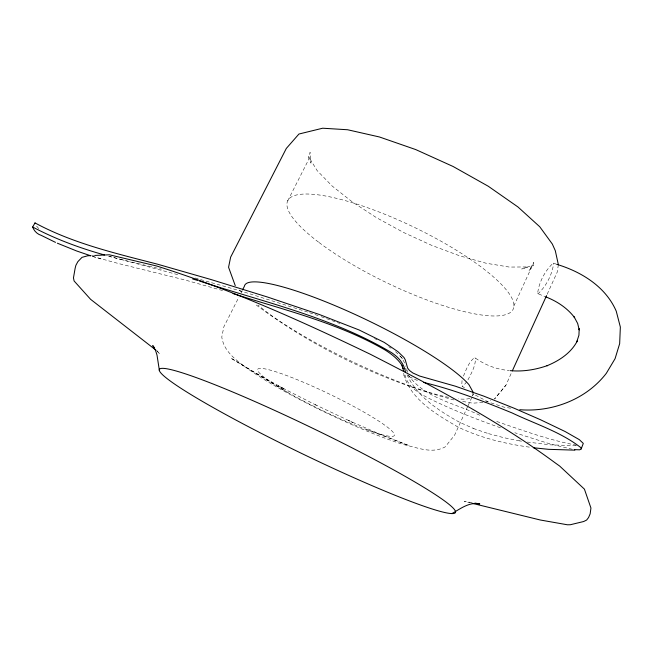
<?xml version="1.0" encoding="UTF-8"?>
<svg xmlns="http://www.w3.org/2000/svg" width="653" height="653" viewBox="0 0 653 653"><rect width="100%" height="100%" fill="white"/><g stroke="black" fill="none" stroke-linecap="round" stroke-linejoin="round"><path stroke-width="0.49" stroke-dasharray="3.27 2.45" d="M558.356 264.636L557.246 272.072L546.977 294.715M462.046 380.552L461.728 385.858L464.544 387.882M463.442 376.095C466.226 369.663 468.683 362.219 474.372 357.779L474.976 357.779C484.983 365.06 496.9 369.549 509.25 370.512M500.998 391.229L505.904 385.254L511.895 371.802M467.613 406.639L454.578 435.225L445.142 446.905C431.911 454.219 417.169 447.468 403.701 444.636C374.659 435.355 346.808 422.769 319.374 409.562C293.581 396.575 267.803 383.229 244.304 366.349C234.305 358.562 223.644 350.514 221.783 337.005L223.889 326.712L238.941 297.033M468.038 405.725L472.241 396.502M472.658 395.579L473.498 393.735M513.789 306.069L533.803 262.416L529.077 270.415L533.811 264.849L521.771 269.003L528.081 266.938L509.316 267.069L485.995 263.208L459.614 255.796L431.657 245.348L403.562 232.468L376.708 217.8L352.457 202.055L332.157 186.015L317.113 170.547L308.559 156.598L310.999 163.111L310.069 152.329L308.624 159.634L287.214 201.85M241.218 292.536L242.132 290.74M467.956 379.858C471.368 373.165 475.743 365.941 475.376 358.211L474.976 357.779M472.184 395.677L473.319 394.012M466.756 381.768L463.614 385.588L462.177 386.192M499.137 393.384L494.517 399.007L505.904 385.254M484.926 402.33L490.681 400.338M557.033 264.416L553.222 263.11C545.026 270.603 538.774 282.52 537.631 293.564L544.831 296.503M482.902 402.468L472.772 403.179L460.887 401.138M91.706 255.576L93.673 255.494M576.019 445.673L550.626 444.864L527.346 442.057M576.55 445.199C548.43 440.049 521.527 429.943 494.55 420.728M519.462 440.857L521.518 441.175M529.33 447.142C504.785 443.681 480.306 437.877 457.933 426.972L457.247 426.589C436.482 414.451 411.504 399.963 404.019 375.532M472.005 502.63L464.259 501.365L470.184 502.81M510.63 408.215L503.7 407.072L490.338 402.664M572.208 449.264L549.5 443.762L514.833 432.751M519.535 440.881L503.553 437.624L487.979 433.494M92.171 256.311L118.438 263.526L184.611 279.884L223.473 290.797M120.715 259.445L161.511 269.142M453.957 399.938C382.421 380.944 313.75 348.278 254.588 303.751M108.512 256.229L121.042 259.527M407.056 374.708C416.981 396.763 438.979 410.802 459.394 422.181L473.556 428.523M195.051 278.015L240.916 291.034L307.71 312.093M177.689 274.652L109.386 256.351M92.661 256.425L101.06 258.923M309.604 312.73L320.011 316.24M473.343 428.466L488.101 433.519M500.443 427.78C477.221 419.618 454.259 410.615 432.074 399.914C420.981 394.339 407.121 387.596 404.811 374.03M417.447 380.536L410.402 377.263M537.631 293.564L538.105 293.744C546.275 286.153 552.242 274.431 553.654 263.379L553.222 263.11M321.203 316.681L339.846 323.488M366.619 429.641L408.909 445.55L379.793 434.098L348.408 420.426L352.873 422.499L315.121 404.648M479.743 415.243C455.876 403.546 424.605 398.159 408.517 375.344M316.305 405.244L278.251 385.858L284.986 389.278L255.927 373.263L230.656 357.999L274.489 384.405M488.428 402.028L472.429 393.53M374.504 338.442L376.985 339.789M255.927 373.263L287.214 392.102M388.813 346.735L391.065 348.22M408.117 375.54L409.668 376.74M395.53 351.689L401.864 357.893L404.974 363.599M38.731 228.591L36.413 225.889M239.439 290.038L241.528 292.218M400.395 356.293L402.746 359.077M157.242 351.33L159.707 353.967L156.532 350.163M406.958 369.737L407.48 372.398M406.199 371.182L405.839 368.463L405.897 368.904M403.725 373.247L404.076 375.965M405.57 365.884L405.627 366.333M469.825 398.379A126.968 21.916 25.8 0 1 458.3 398.869M448.75 397.375A126.968 21.916 25.8 0 1 258.074 305.098M282.218 389.18A75.887 8.946 25.8 0 0 393.514 436.122A75.887 8.946 25.8 0 0 302.527 381.891A75.887 8.946 25.8 0 0 282.218 389.18M319.072 242.532A125.082 30.944 25.7 0 0 509.544 313.007A125.082 30.944 25.7 0 0 372.398 209.466A125.082 30.944 25.7 0 0 319.072 242.532"/><path stroke-width="0.98" d="M574.485 449.639L579.652 449.819L581.162 448.954L581.203 447.934C560.984 431.935 535.297 424.017 512.132 412.957C483.253 401.179 454.047 389.67 423.634 382.446M581.162 448.954L583.3 443.411L579.342 439.657L565.123 431.535L540.431 419.708L514.352 408.321L483.604 396.069L455.312 386.176L419.675 376.063L412.835 372.977L409.545 370.52L407.652 368.17L405.244 359.754L403.962 357.493L397.906 351.641L384.233 342.392L359.158 329.994L319.333 314.493L267.257 296.944L211.001 279.525L157.651 264.228C115.907 253.388 73.267 243.577 35.009 222.926L32.65 227.015C34.046 230.917 37.245 234.182 41.245 235.374L55.505 242.369M512.311 370.888L546.561 295.621M242.589 289.842L244.41 286.243A126.968 21.916 25.8 0 1 344.719 309.808A126.968 21.916 25.8 0 1 468.968 384.682L473.139 392.216M451.909 513.585A164.417 13.737 25.8 0 0 263.82 405.505A164.417 13.737 25.8 0 0 206.683 403.872A164.417 13.737 25.8 0 0 451.909 513.585C460.406 508.769 469.319 501.684 479.759 503.896L474.911 503.104M90.726 255.625L87.788 255.756L81.984 257.364L77.862 261.657L75.879 265.33L75.103 268.456L73.463 277.884L74.107 280.978L90.612 299.335L155.822 350.041M94.652 255.445L109.353 254.792L156.557 265.967C230.231 289.124 300.796 320.778 370.284 354.236C433.902 386.796 497.439 420.263 555.091 462.789L559.686 466.079L584.419 489.138L590.941 508.034L590.157 513.821L588.549 517.568L586.631 520.049L583.66 521.527L570.338 524.734L567.433 524.783L540.276 520L472.16 503.3M574.885 450.146L548.528 449.329L533.297 447.746M519.78 409.709C552.242 412.312 586.231 399.44 606.335 373.296L615.069 358.685L619.664 343.649L620.35 327.039L616.244 311.179C605.755 286.814 581.57 271.852 557.033 264.416M510.246 370.643C522.906 371.843 535.697 369.737 547.647 365.509L546.994 365.745C559.237 360.742 571.097 352.979 577.317 340.923L576.746 341.911L578.933 335.201L579.195 328.745L579.219 329.896L577.66 323.447L574.126 316.86L574.648 317.676C567.359 308.045 556.919 301.172 545.728 296.87M104.521 254.972C79.731 248.067 55.44 239.039 32.65 227.015M232.974 293.548C284.308 310.126 338.115 322.794 385.148 350.032C391.767 354.187 398.15 359.199 402.346 365.909M192.684 279.002L197.402 280.39M199.296 280.945C263.567 302.004 331.332 317.178 390.086 351.763C397.995 356.489 404.272 363.256 405.448 372.577M90.743 255.796L76.768 251.03L57.366 243.202M154.63 347.886L152.729 345.6L155.528 350.408L157.014 355.11L159.397 370.561M401.913 365.68L403.113 368.659M235.26 285.671L228.566 267.24L230.648 257.135L286.324 148.427L298.935 134.028L322.672 128.217L347.616 129.751L379.458 136.983L415.7 149.561L453.125 166.499L488.264 186.244L517.935 206.952L539.753 226.754L552.332 244.051L555.295 250.67L558.356 264.636M35.009 222.926L35.18 223.383M402.909 368.006L403.456 370.667"/></g></svg>
